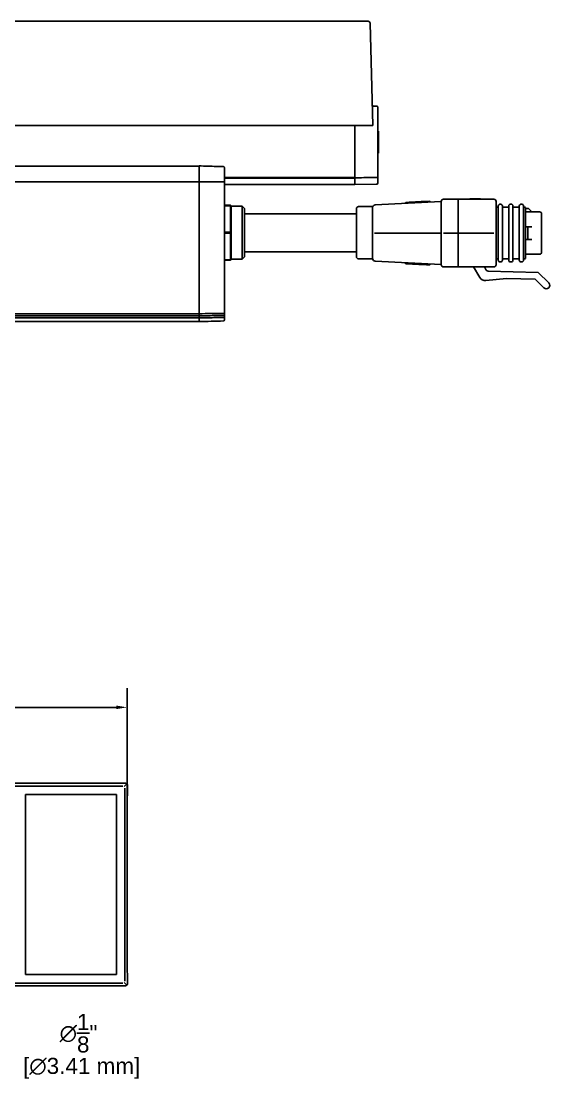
# Model space of a CAD drawing. Header units: inches. Extents: x -0.4 to 22.1, y -0.1 to 18.6.
# Drawn here: x 16.53 to 21.46, y 8.69 to 18.6 of the extents above; entities that cross this region are included whole.
import ezdxf

# ---------------------------------------------------------------- set-up
doc = ezdxf.new("R2010")
doc.units = ezdxf.units.IN
doc.header["$MEASUREMENT"] = 0
doc.layers.get('Defpoints').update_dxf_attribs({"color": 1})
doc.layers.add('Graze 2.0', color=253, linetype='Continuous')
doc.layers.add('Symmetric', color=7, linetype='Continuous', true_color=0x000000)
doc.styles.get("Standard").update_dxf_attribs({"font": 'Arial.ttf'})
doc.dimstyles.new('.1 DIM', dxfattribs={"dimscale": 0, "dimtxt": 0.15, "dimasz": 0.1, "dimexe": 0.18, "dimexo": 0.0625, "dimgap": 0.09, "dimtad": 0, "dimtih": 1, "dimtoh": 1, "dimdec": 5, "dimzin": 0, "dimdsep": 46, "dimlunit": 4, "dimtxsty": 'Standard', "dimcen": 0.09, "dimadec": 0, "dimazin": 0, "dimtfac": 1, "dimtdec": 5, "dimtofl": 0, "dimtmove": 0, "dimatfit": 3, "dimfxl": 1, "dimtolj": 1, "dimtzin": 0, "dimarcsym": 0})

# ---------------------------------------------------------------- blocks, each defined once
blk = doc.blocks.new('*D19')
at = {"layer": 'Defpoints', "color": 0, "lineweight": -2, "transparency": 16777216}
for p, q in [((5.6233, 10.6146), (5.6233, 12.385)), ((17.5187, 10.6146), (17.5187, 12.385)), ((5.7233, 12.205), (10.9131, 12.205)), ((17.4187, 12.205), (12.2288, 12.205))]:
    blk.add_line(p, q, dxfattribs=at)
at = {"layer": 'Defpoints', "color": 0, "transparency": 16777216}
for p in [(17.5187, 12.205), (5.6233, 10.5521), (17.5187, 10.5521)]:
    blk.add_point(p, dxfattribs=at)
for points in [[(5.7233, 12.2217), (5.7233, 12.1884), (5.6233, 12.205)], [(17.4187, 12.2217), (17.4187, 12.1884), (17.5187, 12.205)]]:
    blk.add_solid(points, dxfattribs=at)
at = {"layer": 'Defpoints', "color": 0, "transparency": 16777216, "char_height": 0.15, "attachment_point": 5}
for s, insert in [('\\A1;11{\\H1x;\\S29/32;}"', (11.571, 12.4715)), ('\\A1;[302.14 mm]', (11.571, 12.0196))]:
    blk.add_mtext(s, dxfattribs=dict(at, insert=insert))
blk = doc.blocks.new('*D27')
at = {"layer": 'Defpoints', "color": 0, "lineweight": -2, "transparency": 16777216}
for p, q in [((16.0196, 9.746), (16.0196, 9.926)), ((15.9296, 9.836), (16.1096, 9.836)), ((16.3091, 9.0433), (16.0769, 9.6791)), ((16.4091, 9.0433), (16.3091, 9.0433))]:
    blk.add_line(p, q, dxfattribs=at)
blk.add_arc((16.0196, 9.836), 0.0671, 290.05801, 351.76551, dxfattribs=at)
at = {"layer": 'Defpoints', "color": 0, "transparency": 16777216}
for p in [(15.9966, 9.899), (16.0426, 9.773)]:
    blk.add_point(p, dxfattribs=at)
blk.add_solid([(16.0926, 9.6848), (16.0613, 9.6734), (16.0426, 9.773)], dxfattribs=at)
at = {"layer": 'Defpoints', "color": 0, "transparency": 16777216, "insert": (17.0659, 9.0433), "char_height": 0.15, "attachment_point": 5}
blk.add_mtext('\\A1;∅{\\H1x;\\S1/8;}"\\P [∅3.41 mm]', dxfattribs=at)

msp = doc.modelspace()

# ---------------------------------------------------------------- linework, layer by layer
at = {"layer": 'Graze 2.0'}
for p, q in [((19.64303, 17.592208), (19.64303, 17.5165)), ((19.64303, 17.592208), (19.64303, 17.5165)), ((19.859566, 17.586715), (19.859566, 17.5258)), ((19.859566, 17.580134), (19.863503, 17.580134)), ((19.863503, 17.580134), (19.863503, 17.525297)), ((19.863503, 17.522844), (19.859566, 17.522844)), ((19.859566, 17.50671), (19.863503, 17.50671)), ((19.859566, 17.457055), (19.863503, 17.457055)), ((19.863503, 17.50671), (19.863503, 17.457055)), ((19.863503, 17.457055), (19.863503, 17.381011)), ((19.859566, 17.381011), (19.863503, 17.381011)), ((19.859566, 17.374602), (19.863503, 17.374602)), ((19.863503, 17.374602), (19.863503, 17.381011)), ((18.190274, 17.253664), (9.528857, 17.253664)), ((19.64303, 17.145339), (18.426334, 17.145339)), ((18.190274, 17.105296), (9.528857, 17.105296)), ((18.190274, 17.105296), (18.190274, 15.876591)), ((18.190274, 15.876481), (18.190274, 17.105219)), ((19.64303, 17.139781), (18.426334, 17.139781)), ((19.64303, 17.081018), (18.426334, 17.081018)), ((18.426495, 17.106551), (18.426495, 15.878423)), ((19.64303, 17.139781), (19.64303, 17.141709)), ((19.64303, 17.081018), (19.847961, 17.084595)), ((20.716206, 16.943248), (20.716206, 16.947776)), ((20.716206, 16.947776), (20.731065, 16.947776)), ((20.742332, 16.947776), (20.770139, 16.947776)), ((20.742332, 16.943248), (20.742332, 16.947776)), ((20.770139, 16.947776), (20.812723, 16.947776)), ((20.770139, 16.943248), (20.770139, 16.947776)), ((20.812722, 16.947776), (20.816311, 16.947776)), ((20.812723, 16.943248), (20.812723, 16.947776)), ((20.816311, 16.943248), (20.816311, 16.947776)), ((18.426495, 16.888868), (18.48379, 16.888868)), ((18.48379, 16.883754), (18.426495, 16.883754)), ((18.489696, 16.882963), (18.48379, 16.888868)), ((18.48379, 16.888868), (18.48379, 16.883754)), ((18.489696, 16.882963), (18.48379, 16.883754)), ((18.48379, 16.637093), (18.48379, 16.883754)), ((18.489696, 16.882963), (18.489696, 16.631979)), ((18.594255, 16.878238), (18.489696, 16.878238)), ((18.61394, 16.858553), (18.594255, 16.878238)), ((18.594255, 16.631979), (18.594255, 16.878238)), ((18.61394, 16.858553), (18.61394, 16.405404)), ((19.658778, 16.856388), (19.658778, 16.631979)), ((19.812823, 16.876073), (19.678463, 16.876073)), ((19.810353, 16.674206), (19.810353, 16.865094)), ((19.834604, 16.89065), (20.450117, 16.922907)), ((20.120494, 16.913827), (20.112751, 16.905227)), ((20.120494, 16.913827), (20.140937, 16.914898)), ((20.140937, 16.914898), (20.161381, 16.915969)), ((20.140937, 16.914898), (20.141366, 16.906726)), ((20.150843, 16.915482), (20.150782, 16.915414)), ((20.150843, 16.915482), (20.171252, 16.916551)), ((20.161381, 16.915969), (20.169981, 16.908226)), ((20.171252, 16.916551), (20.191661, 16.917621)), ((20.171252, 16.916551), (20.171684, 16.908315)), ((20.181041, 16.917), (20.173297, 16.9084)), ((20.181041, 16.917), (20.201484, 16.918071)), ((20.191661, 16.917621), (20.191729, 16.91756)), ((20.201484, 16.918071), (20.221927, 16.919142)), ((20.201484, 16.918071), (20.201912, 16.909899)), ((20.21139, 16.918655), (20.211329, 16.918587)), ((20.21139, 16.918655), (20.231799, 16.919725)), ((20.221927, 16.919142), (20.230527, 16.911399)), ((20.231799, 16.919725), (20.252208, 16.920794)), ((20.231799, 16.919725), (20.232231, 16.911488)), ((20.241588, 16.920173), (20.233844, 16.911573)), ((20.241588, 16.920173), (20.262031, 16.921244)), ((20.252208, 16.920794), (20.252276, 16.920733)), ((20.262031, 16.921244), (20.282474, 16.922316)), ((20.262031, 16.921244), (20.262459, 16.913072)), ((20.271937, 16.921828), (20.271876, 16.92176)), ((20.271937, 16.921828), (20.292346, 16.922898)), ((20.282474, 16.922316), (20.291074, 16.914572)), ((20.292346, 16.922898), (20.312755, 16.923967)), ((20.292346, 16.922898), (20.292778, 16.914661)), ((20.312755, 16.923967), (20.321423, 16.916163)), ((20.312976, 16.923768), (20.322661, 16.924276)), ((20.322661, 16.924276), (20.343182, 16.925351)), ((20.322661, 16.924276), (20.323082, 16.91625)), ((20.343182, 16.925351), (20.351629, 16.917746)), ((20.450117, 16.923563), (20.450117, 16.910505)), ((20.450117, 16.908887), (20.450117, 16.910505)), ((20.450117, 16.685261), (20.450117, 16.908683)), ((20.469802, 16.943248), (20.607597, 16.943248)), ((20.607597, 16.943248), (20.942243, 16.943248)), ((20.607597, 16.919309), (20.607597, 16.943248)), ((20.607597, 16.943248), (20.607597, 16.919309)), ((20.607597, 16.919309), (20.607597, 16.681108)), ((20.607597, 16.681108), (20.607597, 16.919309)), ((20.961928, 16.910505), (20.961928, 16.923563)), ((20.961928, 16.910505), (20.961928, 16.672305)), ((20.981613, 16.868445), (20.969802, 16.868445)), ((21.003267, 16.897973), (20.99933, 16.897973)), ((21.080038, 16.868445), (21.020983, 16.868445)), ((21.101692, 16.897973), (21.097755, 16.897973)), ((21.178463, 16.868445), (21.119408, 16.868445)), ((21.200117, 16.897973), (21.19618, 16.897973)), ((21.229644, 16.868445), (21.217833, 16.868445)), ((21.237519, 16.856634), (21.265078, 16.856634)), ((21.265078, 16.856634), (21.296574, 16.825138)), ((19.658763, 16.809144), (18.61398, 16.809144)), ((21.36744, 16.825138), (21.237518, 16.825138)), ((19.810353, 16.582369), (19.810353, 16.674206)), ((20.450117, 16.672305), (20.450117, 16.684794)), ((20.450117, 16.672305), (20.450117, 16.584271)), ((20.607597, 16.575467), (20.607597, 16.681108)), ((20.607597, 16.681108), (20.607597, 16.575467)), ((20.961928, 16.672305), (20.961928, 16.584271)), ((21.237519, 16.687343), (21.258634, 16.687343)), ((18.426495, 16.637093), (18.48379, 16.637093)), ((18.48379, 16.626864), (18.426495, 16.626864)), ((18.48379, 16.626864), (18.48379, 16.637093)), ((18.489696, 16.631979), (18.48379, 16.637093)), ((18.48379, 16.626864), (18.489696, 16.631979)), ((18.48379, 16.380203), (18.48379, 16.626864)), ((18.489696, 16.631979), (18.489696, 16.380994)), ((18.594255, 16.385719), (18.594255, 16.631979)), ((19.658778, 16.631979), (19.658778, 16.407569)), ((19.810353, 16.391481), (19.810353, 16.582369)), ((19.8286, 16.628288), (20.450117, 16.628288)), ((20.450117, 16.571782), (20.450117, 16.584271)), ((20.450117, 16.347892), (20.450117, 16.571315)), ((20.469802, 16.628288), (20.607597, 16.628288)), ((20.942243, 16.628288), (20.607597, 16.628288)), ((20.607597, 16.575467), (20.607597, 16.337267)), ((20.607597, 16.337267), (20.607597, 16.575467)), ((20.961928, 16.584271), (20.961928, 16.34607)), ((21.237519, 16.569233), (21.258634, 16.569233)), ((18.61398, 16.454813), (19.658763, 16.454813)), ((18.426495, 16.380203), (18.48379, 16.380203)), ((18.48379, 16.375089), (18.426495, 16.375089)), ((18.48379, 16.380203), (18.489696, 16.380994)), ((18.48379, 16.375089), (18.489696, 16.380994)), ((18.48379, 16.380203), (18.48379, 16.375089)), ((18.489696, 16.385719), (18.594255, 16.385719)), ((18.594255, 16.385719), (18.61394, 16.405404)), ((19.678463, 16.387884), (19.810598, 16.387884)), ((20.450117, 16.333668), (19.834604, 16.365926)), ((20.120488, 16.342749), (20.112744, 16.351349)), ((20.981613, 16.38813), (20.969802, 16.38813)), ((21.003267, 16.358603), (20.99933, 16.358603)), ((21.080038, 16.38813), (21.020983, 16.38813)), ((21.101692, 16.358603), (21.097755, 16.358603)), ((21.178463, 16.38813), (21.119408, 16.38813)), ((21.200117, 16.358603), (21.19618, 16.358603)), ((21.229644, 16.38813), (21.217833, 16.38813)), ((21.36744, 16.431437), (21.237518, 16.431437)), ((20.120488, 16.342749), (20.140931, 16.341678)), ((20.140931, 16.341678), (20.141359, 16.34985)), ((20.140931, 16.341678), (20.161374, 16.340606)), ((20.150837, 16.341094), (20.150776, 16.341162)), ((20.150837, 16.341094), (20.171246, 16.340024)), ((20.161374, 16.340606), (20.169974, 16.34835)), ((20.171246, 16.340024), (20.171678, 16.348261)), ((20.171246, 16.340024), (20.191655, 16.338955)), ((20.181035, 16.339576), (20.173291, 16.348176)), ((20.181035, 16.339576), (20.201478, 16.338505)), ((20.191655, 16.338955), (20.191723, 16.339016)), ((20.201478, 16.338505), (20.201906, 16.346676)), ((20.201478, 16.338505), (20.221921, 16.337433)), ((20.211384, 16.337921), (20.211323, 16.337989)), ((20.211384, 16.337921), (20.231793, 16.336851)), ((20.221921, 16.337433), (20.230521, 16.345177)), ((20.231793, 16.336851), (20.232225, 16.345088)), ((20.231793, 16.336851), (20.252202, 16.335782)), ((20.241582, 16.336403), (20.233838, 16.345003)), ((20.241582, 16.336403), (20.262025, 16.335332)), ((20.252202, 16.335782), (20.25227, 16.335843)), ((20.262025, 16.335332), (20.262453, 16.343503)), ((20.262025, 16.335332), (20.282468, 16.33426)), ((20.271931, 16.334748), (20.27187, 16.334816)), ((20.271931, 16.334748), (20.29234, 16.333678)), ((20.282468, 16.33426), (20.291068, 16.342004)), ((20.29234, 16.333678), (20.292771, 16.341914)), ((20.29234, 16.333678), (20.312749, 16.332609)), ((20.312749, 16.332609), (20.321416, 16.340413)), ((20.313259, 16.333068), (20.322655, 16.332576)), ((20.322655, 16.332576), (20.323061, 16.340327)), ((20.322655, 16.332576), (20.343322, 16.331493)), ((20.343322, 16.331493), (20.35148, 16.338838)), ((20.450117, 16.34607), (20.450117, 16.347688)), ((20.450117, 16.34607), (20.450117, 16.333012)), ((20.607597, 16.313327), (20.469802, 16.313327)), ((20.607597, 16.313327), (20.607597, 16.337267)), ((20.607597, 16.337267), (20.607597, 16.313327)), ((20.942243, 16.313327), (20.607597, 16.313327)), ((20.752168, 16.313327), (20.809135, 16.214656)), ((20.85291, 16.313327), (20.870268, 16.283262)), ((20.8868, 16.273427), (21.355527, 16.261153)), ((20.961928, 16.333012), (20.961928, 16.34607)), ((21.355527, 16.261153), (21.453547, 16.163132)), ((21.060375, 16.205835), (20.866452, 16.185452)), ((21.060375, 16.205835), (21.32763, 16.198836)), ((21.32763, 16.198836), (21.408441, 16.118026)), ((21.453547, 16.11859), (21.452983, 16.118026)), ((18.190274, 15.876591), (9.528857, 15.876591)), ((18.190274, 15.857297), (9.528857, 15.857297)), ((18.190274, 15.857049), (18.190274, 15.876481)), ((18.190274, 15.836497), (18.190274, 15.857049)), ((18.426495, 15.878423), (18.426495, 15.861461)), ((18.426495, 15.861461), (18.426495, 15.847837)), ((18.190274, 15.837141), (9.528857, 15.837141)), ((18.190274, 15.803344), (9.528857, 15.803344)), ((18.190274, 15.802556), (18.190274, 15.836497)), ((18.426495, 15.847837), (18.426495, 15.816412))]:
    msp.add_line(p, q, dxfattribs=at)
for centre, radius, start, end in [((19.847755, 17.096405), 0.011811, 271, 0), ((19.678463, 16.856388), 0.019685, 90, 180), ((20.969802, 16.860571), 0.007874, 90, 180), ((21.003267, 16.880256), 0.017717, 0, 90), ((21.101692, 16.880256), 0.017717, 0, 90), ((21.200117, 16.880256), 0.017717, 0, 90), ((21.229644, 16.860571), 0.007874, 0, 90), ((21.36744, 16.805453), 0.019685, 0, 90), ((19.678463, 16.407569), 0.019685, 180, 270), ((21.003267, 16.376319), 0.017717, 270, 0), ((21.101692, 16.376319), 0.017717, 270, 0), ((21.200117, 16.376319), 0.017717, 270, 0)]:
    msp.add_arc(centre, radius, start, end, dxfattribs=at)
at = {"layer": 'Graze 2.0', "extrusion": (0, 0, -1)}
for centre, radius, start, end in [((-19.835944, 16.865094), 0.025591, 0, 87), ((-20.469802, 16.923563), 0.019685, 0, 90), ((-20.942243, 16.923563), 0.019685, 90, 180), ((-20.99933, 16.880256), 0.017717, 0, 90), ((-21.097755, 16.880256), 0.017717, 0, 90), ((-21.19618, 16.880256), 0.017717, 0, 90), ((-21.36744, 16.451122), 0.019685, 180, 270), ((-19.835944, 16.391481), 0.025591, 273, 0), ((-20.969802, 16.396004), 0.007874, 270, 0), ((-20.99933, 16.376319), 0.017717, 270, 0), ((-21.097755, 16.376319), 0.017717, 270, 0), ((-21.19618, 16.376319), 0.017717, 270, 0), ((-21.229644, 16.396004), 0.007874, 180, 270), ((-20.469802, 16.333012), 0.019685, 270, 0), ((-20.887315, 16.293105), 0.019685, 271.5, 330), ((-20.942243, 16.333012), 0.019685, 180, 270), ((-20.860279, 16.244184), 0.059055, 264, 330), ((-21.431276, 16.140861), 0.031496, 135, 225), ((-21.430712, 16.140297), 0.031496, 225, 315)]:
    msp.add_arc(centre, radius, start, end, dxfattribs=at)
at = {"layer": 'Graze 2.0'}
for points, degree in [([(19.801295, 17.813714), (19.847961, 17.8129)], 1), ([(19.64303, 17.631448), (19.64303, 17.618647), (19.64303, 17.605527), (19.64303, 17.592208)], 3), ([(19.64303, 17.631448), (19.64303, 17.618528), (19.64303, 17.605452), (19.64303, 17.592208)], 3), ([(19.64303, 17.5165), (19.64303, 17.463362), (19.64303, 17.253052), (19.64303, 17.145339)], 3), ([(19.863503, 17.523159), (19.859566, 17.523159)], 1), ([(19.863503, 17.523135), (19.859566, 17.523135)], 1), ([(19.64303, 17.081018), (19.64303, 17.081018), (19.64303, 17.104099), (19.64303, 17.139781)], 3), ([(20.73312, 16.947776), (20.73312, 16.943248)], 1), ([(20.450117, 16.908887), (20.450117, 16.908819), (20.450117, 16.908751), (20.450117, 16.908683)], 3), ([(20.450117, 16.684794), (20.450117, 16.68495), (20.450117, 16.685105), (20.450117, 16.685261)], 3), ([(21.237519, 16.569233), (21.237519, 16.588918), (21.237519, 16.628288), (21.237519, 16.667658), (21.237519, 16.687343)], 3), ([(21.258634, 16.687343), (21.258636, 16.648455), (21.258636, 16.608119), (21.258634, 16.569233)], 3), ([(20.450117, 16.571782), (20.450117, 16.571626), (20.450117, 16.57147), (20.450117, 16.571315)], 3), ([(20.450117, 16.347688), (20.450117, 16.347756), (20.450117, 16.347824), (20.450117, 16.347892)], 3), ([(18.190274, 15.876481), (18.266459, 15.87676), (18.342643, 15.877039), (18.418827, 15.877319)], 3), ([(18.190274, 15.802556), (18.266459, 15.804551), (18.342643, 15.806546), (18.418827, 15.808541)], 3)]:
    msp.add_open_spline(points, degree=degree, dxfattribs=at)
for points, knots in [([(19.847961, 17.8129), (19.851018, 17.812846), (19.854036, 17.81155), (19.858322, 17.807188), (19.859566, 17.804148), (19.859566, 17.80109)], [0, 0, 0, 0, 0.5, 0.5, 1, 1, 1, 1]), ([(19.859566, 17.80109), (19.859566, 17.801091), (19.859566, 17.799998), (19.859566, 17.795576), (19.859566, 17.792203), (19.859566, 17.78546), (19.859566, 17.782929), (19.859566, 17.777227), (19.859566, 17.774026), (19.859566, 17.76363), (19.859566, 17.755633), (19.859566, 17.746227)], [0, 0, 0, 0, 0.25, 0.25, 0.5, 0.5, 0.625, 0.625, 0.75, 0.75, 1, 1, 1, 1]), ([(19.859566, 17.746227), (19.859566, 17.720889), (19.859566, 17.695008), (19.859566, 17.641967), (19.859566, 17.614813), (19.859566, 17.586715)], [0, 0, 0, 0, 0.5, 0.5, 1, 1, 1, 1]), ([(19.64303, 17.5165), (19.64303, 17.508166), (19.64303, 17.499639), (19.64303, 17.482622), (19.64303, 17.474101), (19.64303, 17.448593), (19.64303, 17.431659), (19.64303, 17.381301), (19.64303, 17.348265), (19.64303, 17.284219), (19.64303, 17.253182), (19.64303, 17.209064), (19.64303, 17.194766), (19.64303, 17.174341), (19.64303, 17.167698), (19.64303, 17.158026), (19.64303, 17.15485), (19.64303, 17.149066), (19.64303, 17.146457), (19.64303, 17.143858)], [0, 0, 0, 0, 0.06278875, 0.06278875, 0.12557751, 0.12557751, 0.25115501, 0.25115501, 0.50231002, 0.50231002, 0.75346503, 0.75346503, 0.87904254, 0.87904254, 0.94183129, 0.94183129, 0.97322567, 0.97322567, 1, 1, 1, 1]), ([(19.859566, 17.5258), (19.859566, 17.517585), (19.859566, 17.50919), (19.859566, 17.492418), (19.859566, 17.484022), (19.859566, 17.45888), (19.859566, 17.442187), (19.859566, 17.392519), (19.859566, 17.359966), (19.859566, 17.296701), (19.859566, 17.265997), (19.859566, 17.222404), (19.859566, 17.208267), (19.859566, 17.188022), (19.859566, 17.18143), (19.859566, 17.168621), (19.859566, 17.16244), (19.859566, 17.156408)], [0, 0, 0, 0, 0.0625, 0.0625, 0.125, 0.125, 0.25, 0.25, 0.5, 0.5, 0.75, 0.75, 0.875, 0.875, 0.9375, 0.9375, 1, 1, 1, 1]), ([(19.863503, 17.523159), (19.863503, 17.523168), (19.863503, 17.522157), (19.863503, 17.516933), (19.863503, 17.512004), (19.863503, 17.50671)], [0, 0, 0, 0, 0.4953489, 0.4953489, 1, 1, 1, 1]), ([(18.190274, 17.254547), (18.21865, 17.253713), (18.247027, 17.252879), (18.300585, 17.251303), (18.325767, 17.250563), (18.373575, 17.249156), (18.396201, 17.24849), (18.418827, 17.247824)], [0, 0, 0, 0, 0.37246657, 0.37246657, 0.7030082, 0.7030082, 1, 1, 1, 1]), ([(18.190274, 17.170385), (18.190274, 17.179952), (18.190274, 17.189074), (18.190274, 17.20586), (18.190274, 17.213525), (18.190274, 17.234447), (18.190274, 17.245484), (18.190274, 17.254547)], [0, 0, 0, 0, 0.25, 0.25, 0.5, 0.5, 1, 1, 1, 1]), ([(18.190274, 17.253664), (18.190274, 17.244624), (18.190274, 17.233538), (18.190274, 17.212651), (18.190274, 17.205012), (18.190274, 17.188336), (18.190274, 17.17926), (18.190274, 17.16973)], [0, 0, 0, 0, 0.5, 0.5, 0.75, 0.75, 1, 1, 1, 1]), ([(18.418827, 17.247824), (18.421051, 17.247758), (18.423114, 17.246588), (18.425809, 17.243233), (18.426495, 17.241079), (18.426495, 17.238966)], [0, 0, 0, 0, 0.5, 0.5, 1, 1, 1, 1]), ([(18.190274, 17.105219), (18.190274, 17.111796), (18.190274, 17.118278), (18.190274, 17.127858), (18.190274, 17.131002), (18.190274, 17.13703), (18.190274, 17.139939), (18.190274, 17.145562), (18.190274, 17.148282), (18.190274, 17.15339), (18.190274, 17.155799), (18.190274, 17.162655), (18.190274, 17.166737), (18.190274, 17.170385)], [0, 0, 0, 0, 0.25, 0.25, 0.375, 0.375, 0.5, 0.5, 0.625, 0.625, 0.75, 0.75, 1, 1, 1, 1]), ([(18.190274, 17.16973), (18.190274, 17.166125), (18.190274, 17.162132), (18.190274, 17.153099), (18.190274, 17.147974), (18.190274, 17.136883), (18.190274, 17.130791), (18.190274, 17.11822), (18.190274, 17.111817), (18.190274, 17.105296)], [0, 0, 0, 0, 0.25, 0.25, 0.5, 0.5, 0.75, 0.75, 1, 1, 1, 1]), ([(18.426495, 17.238966), (18.426495, 17.230149), (18.426495, 17.219452), (18.426495, 17.199524), (18.426495, 17.192253), (18.426495, 17.176401), (18.426495, 17.167827), (18.426495, 17.158857)], [0, 0, 0, 0, 0.5, 0.5, 0.75, 0.75, 1, 1, 1, 1]), ([(18.426495, 17.158857), (18.426495, 17.155913), (18.426495, 17.152677), (18.426495, 17.145396), (18.426495, 17.141283), (18.426495, 17.13234), (18.426495, 17.127413), (18.426495, 17.11717), (18.426495, 17.111885), (18.426495, 17.106551)], [0, 0, 0, 0, 0.25, 0.25, 0.5, 0.5, 0.75, 0.75, 1, 1, 1, 1]), ([(19.64303, 17.143879), (19.671442, 17.144283), (19.699853, 17.144687), (19.750148, 17.145402), (19.772032, 17.145713), (19.811931, 17.14628), (19.829946, 17.146536), (19.847961, 17.146792)], [0, 0, 0, 0, 0.41591971, 0.41591971, 0.73627407, 0.73627407, 1, 1, 1, 1]), ([(19.64303, 17.143858), (19.64303, 17.143415), (19.64303, 17.142972), (19.64303, 17.134193), (19.64303, 17.126333), (19.64303, 17.111886), (19.64303, 17.105336), (19.64303, 17.094097), (19.64303, 17.089447), (19.64303, 17.082894), (19.64303, 17.081018), (19.64303, 17.081018)], [0, 0, 0, 0, 0.01310113, 0.01310113, 0.25982585, 0.25982585, 0.50655056, 0.50655056, 0.75327528, 0.75327528, 1, 1, 1, 1]), ([(19.847961, 17.146792), (19.851047, 17.146836), (19.854043, 17.147897), (19.858317, 17.15144), (19.859566, 17.153926), (19.859566, 17.156408)], [0, 0, 0, 0, 0.5, 0.5, 1, 1, 1, 1]), ([(19.859566, 17.156408), (19.859566, 17.140407), (19.859566, 17.125876), (19.859566, 17.109373), (19.859566, 17.104793), (19.859566, 17.098326), (19.859566, 17.096405), (19.859566, 17.096404)], [0, 0, 0, 0, 0.5, 0.5, 0.75, 0.75, 1, 1, 1, 1]), ([(18.190274, 17.105219), (18.229242, 17.105319), (18.26821, 17.105418), (18.344394, 17.105611), (18.381611, 17.105706), (18.418827, 17.1058)], [0, 0, 0, 0, 0.51149409, 0.51149409, 1, 1, 1, 1]), ([(18.418827, 17.1058), (18.420872, 17.105805), (18.42285, 17.105889), (18.425672, 17.106167), (18.426495, 17.10636), (18.426495, 17.106551)], [0, 0, 0, 0, 0.5, 0.5, 1, 1, 1, 1]), ([(20.73312, 16.947776), (20.733121, 16.947776), (20.733689, 16.947776), (20.736607, 16.947776), (20.739367, 16.947776), (20.742332, 16.947776)], [0, 0, 0, 0, 0.49397338, 0.49397338, 1, 1, 1, 1]), ([(20.981613, 16.376319), (20.981613, 16.376319), (20.981613, 16.376946), (20.981613, 16.379383), (20.981613, 16.381217), (20.981613, 16.388246), (20.981613, 16.394983), (20.981613, 16.411536), (20.981613, 16.421121), (20.981613, 16.442321), (20.981613, 16.453966), (20.981613, 16.47815), (20.981613, 16.490803), (20.981613, 16.51708), (20.981613, 16.530705), (20.981613, 16.571738), (20.981613, 16.59971), (20.981613, 16.656794), (20.981613, 16.684864), (20.981613, 16.726214), (20.981613, 16.739774), (20.981613, 16.765885), (20.981613, 16.778516), (20.981613, 16.802779), (20.981613, 16.814411), (20.981613, 16.83551), (20.981613, 16.84515), (20.981613, 16.861687), (20.981613, 16.868401), (20.981613, 16.877788), (20.981613, 16.880257), (20.981613, 16.880256)], [0, 0, 0, 0, 0.03125, 0.03125, 0.0625, 0.0625, 0.125, 0.125, 0.1875, 0.1875, 0.25, 0.25, 0.3125, 0.3125, 0.375, 0.375, 0.5, 0.5, 0.625, 0.625, 0.6875, 0.6875, 0.75, 0.75, 0.8125, 0.8125, 0.875, 0.875, 0.9375, 0.9375, 1, 1, 1, 1]), ([(21.020983, 16.880256), (21.020983, 16.880256), (21.020983, 16.879643), (21.020983, 16.877211), (21.020983, 16.875371), (21.020983, 16.868338), (21.020983, 16.861628), (21.020983, 16.845065), (21.020983, 16.835496), (21.020983, 16.814306), (21.020983, 16.802655), (21.020983, 16.77847), (21.020983, 16.765822), (21.020983, 16.739557), (21.020983, 16.725925), (21.020983, 16.68488), (21.020983, 16.656916), (21.020983, 16.599838), (21.020983, 16.571752), (21.020983, 16.530408), (21.020983, 16.516843), (21.020983, 16.490724), (21.020983, 16.478089), (21.020983, 16.453828), (21.020983, 16.442195), (21.020983, 16.421091), (21.020983, 16.411439), (21.020983, 16.394904), (21.020983, 16.388177), (21.020983, 16.378795), (21.020983, 16.376319), (21.020983, 16.376319)], [0, 0, 0, 0, 0.03125, 0.03125, 0.0625, 0.0625, 0.125, 0.125, 0.1875, 0.1875, 0.25, 0.25, 0.3125, 0.3125, 0.375, 0.375, 0.5, 0.5, 0.625, 0.625, 0.6875, 0.6875, 0.75, 0.75, 0.8125, 0.8125, 0.875, 0.875, 0.9375, 0.9375, 1, 1, 1, 1]), ([(21.080038, 16.376319), (21.080038, 16.376319), (21.080038, 16.376946), (21.080038, 16.379383), (21.080038, 16.381217), (21.080038, 16.388246), (21.080038, 16.394983), (21.080038, 16.411536), (21.080038, 16.421121), (21.080038, 16.442321), (21.080038, 16.453966), (21.080038, 16.47815), (21.080038, 16.490803), (21.080038, 16.51708), (21.080038, 16.530705), (21.080038, 16.571738), (21.080038, 16.59971), (21.080038, 16.656794), (21.080038, 16.684864), (21.080038, 16.726214), (21.080038, 16.739774), (21.080038, 16.765885), (21.080038, 16.778516), (21.080038, 16.802779), (21.080038, 16.814411), (21.080038, 16.83551), (21.080038, 16.84515), (21.080038, 16.861687), (21.080038, 16.868401), (21.080038, 16.877788), (21.080038, 16.880257), (21.080038, 16.880256)], [0, 0, 0, 0, 0.03125, 0.03125, 0.0625, 0.0625, 0.125, 0.125, 0.1875, 0.1875, 0.25, 0.25, 0.3125, 0.3125, 0.375, 0.375, 0.5, 0.5, 0.625, 0.625, 0.6875, 0.6875, 0.75, 0.75, 0.8125, 0.8125, 0.875, 0.875, 0.9375, 0.9375, 1, 1, 1, 1]), ([(21.119408, 16.880256), (21.119408, 16.880256), (21.119408, 16.879643), (21.119408, 16.877211), (21.119408, 16.875371), (21.119408, 16.868338), (21.119408, 16.861628), (21.119408, 16.845065), (21.119408, 16.835496), (21.119408, 16.814306), (21.119408, 16.802655), (21.119408, 16.77847), (21.119408, 16.765822), (21.119408, 16.739557), (21.119408, 16.725925), (21.119408, 16.68488), (21.119408, 16.656916), (21.119408, 16.599838), (21.119408, 16.571752), (21.119408, 16.530408), (21.119408, 16.516843), (21.119408, 16.490724), (21.119408, 16.478089), (21.119408, 16.453828), (21.119408, 16.442195), (21.119408, 16.421091), (21.119408, 16.411439), (21.119408, 16.394904), (21.119408, 16.388177), (21.119408, 16.378795), (21.119408, 16.376319), (21.119408, 16.376319)], [0, 0, 0, 0, 0.03125, 0.03125, 0.0625, 0.0625, 0.125, 0.125, 0.1875, 0.1875, 0.25, 0.25, 0.3125, 0.3125, 0.375, 0.375, 0.5, 0.5, 0.625, 0.625, 0.6875, 0.6875, 0.75, 0.75, 0.8125, 0.8125, 0.875, 0.875, 0.9375, 0.9375, 1, 1, 1, 1]), ([(21.178463, 16.376319), (21.178463, 16.376319), (21.178463, 16.376946), (21.178463, 16.379383), (21.178463, 16.381217), (21.178463, 16.388246), (21.178463, 16.394983), (21.178463, 16.411536), (21.178463, 16.421121), (21.178463, 16.442321), (21.178463, 16.453966), (21.178463, 16.47815), (21.178463, 16.490803), (21.178463, 16.51708), (21.178463, 16.530705), (21.178463, 16.571738), (21.178463, 16.59971), (21.178463, 16.656794), (21.178463, 16.684864), (21.178463, 16.726214), (21.178463, 16.739774), (21.178463, 16.765885), (21.178463, 16.778516), (21.178463, 16.802779), (21.178463, 16.814411), (21.178463, 16.83551), (21.178463, 16.84515), (21.178463, 16.861687), (21.178463, 16.868401), (21.178463, 16.877788), (21.178463, 16.880257), (21.178463, 16.880256)], [0, 0, 0, 0, 0.03125, 0.03125, 0.0625, 0.0625, 0.125, 0.125, 0.1875, 0.1875, 0.25, 0.25, 0.3125, 0.3125, 0.375, 0.375, 0.5, 0.5, 0.625, 0.625, 0.6875, 0.6875, 0.75, 0.75, 0.8125, 0.8125, 0.875, 0.875, 0.9375, 0.9375, 1, 1, 1, 1]), ([(21.217833, 16.880256), (21.217833, 16.880256), (21.217833, 16.879643), (21.217833, 16.877211), (21.217833, 16.875371), (21.217833, 16.868338), (21.217833, 16.861628), (21.217833, 16.845065), (21.217833, 16.835496), (21.217833, 16.814306), (21.217833, 16.802655), (21.217833, 16.77847), (21.217833, 16.765822), (21.217833, 16.739557), (21.217833, 16.725925), (21.217833, 16.68488), (21.217833, 16.656916), (21.217833, 16.599838), (21.217833, 16.571752), (21.217833, 16.530408), (21.217833, 16.516843), (21.217833, 16.490724), (21.217833, 16.478089), (21.217833, 16.453828), (21.217833, 16.442195), (21.217833, 16.421091), (21.217833, 16.411439), (21.217833, 16.394904), (21.217833, 16.388177), (21.217833, 16.378795), (21.217833, 16.376319), (21.217833, 16.376319)], [0, 0, 0, 0, 0.03125, 0.03125, 0.0625, 0.0625, 0.125, 0.125, 0.1875, 0.1875, 0.25, 0.25, 0.3125, 0.3125, 0.375, 0.375, 0.5, 0.5, 0.625, 0.625, 0.6875, 0.6875, 0.75, 0.75, 0.8125, 0.8125, 0.875, 0.875, 0.9375, 0.9375, 1, 1, 1, 1]), ([(21.237519, 16.860571), (21.237519, 16.860571), (21.237519, 16.858125), (21.237519, 16.849002), (21.237519, 16.842549), (21.237519, 16.826862), (21.237519, 16.817886), (21.237519, 16.798223), (21.237519, 16.787444), (21.237519, 16.765159), (21.237519, 16.753575), (21.237519, 16.729646), (21.237519, 16.717209), (21.237519, 16.67962), (21.237519, 16.654186), (21.237519, 16.615514), (21.237519, 16.602499), (21.237519, 16.576972), (21.237519, 16.564377), (21.237519, 16.539536), (21.237519, 16.527292), (21.237519, 16.503199), (21.237519, 16.491453), (21.237519, 16.469191), (21.237519, 16.458596), (21.237519, 16.438728), (21.237519, 16.429721), (21.237519, 16.414163), (21.237519, 16.407602), (21.237519, 16.39855), (21.237519, 16.396004), (21.237519, 16.396004)], [0, 0, 0, 0, 0.0625, 0.0625, 0.125, 0.125, 0.1875, 0.1875, 0.25, 0.25, 0.3125, 0.3125, 0.375, 0.375, 0.5, 0.5, 0.5625, 0.5625, 0.625, 0.625, 0.6875, 0.6875, 0.75, 0.75, 0.8125, 0.8125, 0.875, 0.875, 0.9375, 0.9375, 1, 1, 1, 1]), ([(21.387125, 16.805453), (21.387125, 16.805453), (21.387125, 16.804773), (21.387125, 16.802264), (21.387125, 16.800449), (21.387125, 16.793949), (21.387125, 16.788104), (21.387125, 16.768627), (21.387125, 16.75274), (21.387125, 16.727759), (21.387125, 16.719176), (21.387125, 16.701558), (21.387125, 16.692484), (21.387125, 16.665254), (21.387125, 16.646902), (21.387125, 16.6191), (21.387125, 16.609731), (21.387125, 16.59124), (21.387125, 16.582112), (21.387125, 16.564093), (21.387125, 16.555201), (21.387125, 16.537681), (21.387125, 16.529008), (21.387125, 16.512179), (21.387125, 16.504103), (21.387125, 16.488772), (21.387125, 16.481459), (21.387125, 16.471719), (21.387125, 16.468673), (21.387125, 16.463059), (21.387125, 16.460483), (21.387125, 16.453964), (21.387125, 16.451122), (21.387125, 16.451123)], [0, 0, 0, 0, 0.03125, 0.03125, 0.0625, 0.0625, 0.125, 0.125, 0.25, 0.25, 0.3125, 0.3125, 0.375, 0.375, 0.5, 0.5, 0.5625, 0.5625, 0.625, 0.625, 0.6875, 0.6875, 0.75, 0.75, 0.8125, 0.8125, 0.875, 0.875, 0.90625, 0.90625, 0.9375, 0.9375, 1, 1, 1, 1]), ([(21.258634, 16.687343), (21.258672, 16.687343), (21.25871, 16.687343), (21.263666, 16.687343), (21.268583, 16.687343), (21.278749, 16.687343), (21.283997, 16.687343), (21.291688, 16.687343), (21.294131, 16.687343), (21.296574, 16.687343)], [0, 0, 0, 0, 0.00297906, 0.00297906, 0.39161945, 0.39161945, 0.80675265, 0.80675265, 1, 1, 1, 1]), ([(21.258634, 16.569233), (21.26324, 16.569233), (21.267844, 16.569233), (21.280493, 16.569233), (21.288532, 16.569233), (21.296574, 16.569233)], [0, 0, 0, 0, 0.36392379, 0.36392379, 1, 1, 1, 1]), ([(18.190274, 15.857049), (18.21886, 15.857285), (18.247446, 15.857521), (18.32363, 15.858152), (18.371229, 15.858547), (18.418827, 15.858943)], [0, 0, 0, 0, 0.3752191, 0.3752191, 1, 1, 1, 1]), ([(18.418827, 15.877319), (18.420872, 15.877326), (18.42285, 15.877449), (18.425672, 15.877855), (18.426495, 15.87814), (18.426495, 15.878423)], [0, 0, 0, 0, 0.5, 0.5, 1, 1, 1, 1]), ([(18.418827, 15.858943), (18.420873, 15.85896), (18.422852, 15.859238), (18.425672, 15.860162), (18.426495, 15.860812), (18.426495, 15.861461)], [0, 0, 0, 0, 0.5, 0.5, 1, 1, 1, 1]), ([(18.190274, 15.836497), (18.21886, 15.837109), (18.247446, 15.837722), (18.32363, 15.839354), (18.371229, 15.840374), (18.418827, 15.841394)], [0, 0, 0, 0, 0.37521935, 0.37521935, 1, 1, 1, 1]), ([(18.418827, 15.841394), (18.420872, 15.841438), (18.422851, 15.842154), (18.425672, 15.844525), (18.426495, 15.846183), (18.426495, 15.847837)], [0, 0, 0, 0, 0.5, 0.5, 1, 1, 1, 1]), ([(18.426495, 15.816412), (18.426495, 15.814406), (18.425679, 15.81238), (18.422866, 15.80948), (18.420882, 15.808595), (18.418827, 15.808541)], [0, 0, 0, 0, 0.5, 0.5, 1, 1, 1, 1])]:
    msp.add_open_spline(points, degree=3, knots=knots, dxfattribs=at)
at = {"layer": 'Symmetric', "linetype": 'Continuous'}
for p, q in [((7.951656, 18.603879), (19.767475, 18.603879)), ((19.787153, 18.58471), (19.812115, 17.631444)), ((7.926694, 17.631444), (19.792438, 17.631444)), ((19.812115, 17.631444), (19.792438, 17.631444)), ((17.503843, 11.496429), (5.6381, 11.496429)), ((17.478881, 11.470964), (5.663062, 11.470964)), ((17.517758, 11.490666), (17.492791, 11.465698)), ((17.498057, 11.451789), (17.498057, 9.652341)), ((17.523521, 11.416019), (17.523521, 11.476751)), ((16.570798, 11.392123), (17.419146, 11.392123)), ((16.570798, 11.392123), (16.570798, 9.712008)), ((17.419146, 9.712008), (17.419146, 11.392123)), ((17.518676, 11.221776), (17.518676, 9.882354)), ((17.419146, 9.712008), (16.570798, 9.712008)), ((5.663062, 9.633166), (17.478881, 9.633166)), ((17.517758, 9.613464), (17.492791, 9.638432)), ((17.523521, 9.627379), (17.523521, 9.689335)), ((17.503843, 9.607702), (5.6381, 9.607702))]:
    msp.add_line(p, q, dxfattribs=at)
msp.add_arc((19.767475, 18.584194), 0.019684, 1.5, 90, dxfattribs=at)
at = {"layer": 'Symmetric', "linetype": 'Continuous', "extrusion": (0, 0, -1)}
for centre, major_axis, ratio, start_param, end_param in [((17.50383, 11.476737), (-0.013928, -0.013928), 0.999315, 2.35653711, 3.9266482), ((17.533449, 10.545319), (0, -0.936188), 0.02618592, 0.41694973, 0.56616393), ((17.50383, 9.627393), (0.013928, -0.013928), 0.999315, 5.49812976, 7.06824085)]:
    msp.add_ellipse(centre, major_axis=major_axis, ratio=ratio, start_param=start_param, end_param=end_param, dxfattribs=at)
at = {"layer": 'Symmetric', "linetype": 'Continuous'}
msp.add_open_spline([(17.523521, 11.416019), (17.522405, 11.396791), (17.521333, 11.374005), (17.520299, 11.348921)], degree=3, dxfattribs=at)
for points, knots in [([(17.520299, 11.348921), (17.520025, 11.342268), (17.519789, 11.33404), (17.519482, 11.319812), (17.519387, 11.314759), (17.519218, 11.304337), (17.519143, 11.298934), (17.518941, 11.282202), (17.518841, 11.270394), (17.518709, 11.246457), (17.518676, 11.23413), (17.518676, 11.221776)], [0, 0, 0, 0, 0.25, 0.25, 0.375, 0.375, 0.5, 0.5, 0.75, 0.75, 1, 1, 1, 1]), ([(17.518676, 9.882354), (17.518676, 9.869982), (17.518709, 9.857809), (17.51884, 9.833869), (17.518941, 9.821984), (17.519141, 9.805297), (17.519217, 9.799899), (17.519385, 9.789472), (17.51948, 9.784407), (17.519788, 9.770132), (17.520024, 9.761879), (17.520299, 9.755209)], [0, 0, 0, 0, 0.25, 0.25, 0.5, 0.5, 0.625, 0.625, 0.75, 0.75, 1, 1, 1, 1])]:
    msp.add_open_spline(points, degree=3, knots=knots, dxfattribs=at)

# ---------------------------------------------------------------- dimensions: what is measured, and where the dimension line sits
at = {"layer": 'Defpoints'}
dim = msp.add_linear_dim(base=(17.518676, 12.205042), p1=(5.623268, 10.552065), p2=(17.518676, 10.552065), dimstyle='.1 DIM', override={"dimscale": 1, "dimpost": '\\X'}, dxfattribs=at)
dim.commit()
dim.dimension.update_dxf_attribs({"geometry": '*D19', "text_midpoint": (11.570972, 12.205042)})
dim = msp.add_diameter_dim_2p(p1=(15.996634, 9.899022), p2=(16.042638, 9.773025), dimstyle='.1 DIM', override={"dimscale": 1, "dimpost": '\\X'}, dxfattribs=at)
dim.commit()
dim.dimension.update_dxf_attribs({"geometry": '*D27', "text_midpoint": (17.065925, 9.043292), "dimtype": 163})

doc.saveas('drawing.dxf')
